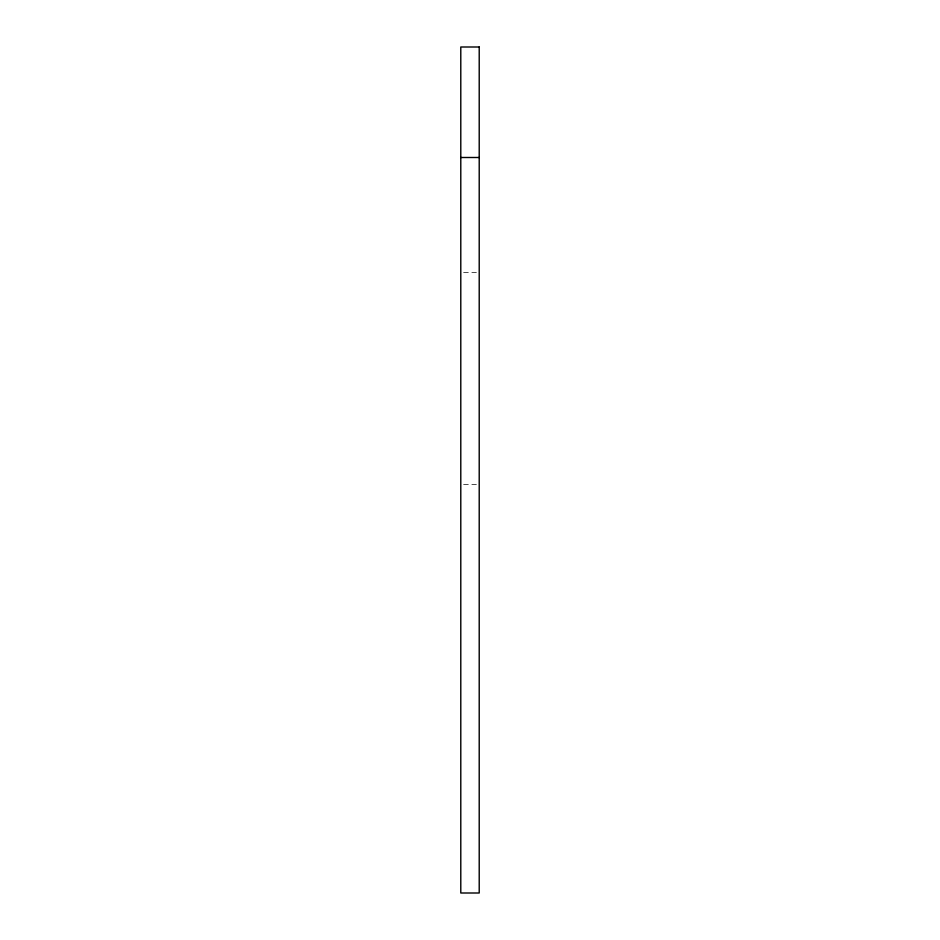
<?xml version="1.0" encoding="UTF-8"?>
<svg xmlns="http://www.w3.org/2000/svg" width="940" height="940" viewBox="0 0 940 940"><rect width="100%" height="100%" fill="white"/><g stroke="black" fill="none" stroke-linecap="round" stroke-linejoin="round"><path stroke-width="0.7" stroke-dasharray="4.7 3.53" d="M463.62 272.588L476.38 272.588M463.62 484.359L476.38 484.359"/><path stroke-width="1.41" d="M460.788 157.497L479.212 157.497M479.212 47L460.788 47L460.788 893L479.212 893L479.212 47"/></g></svg>
